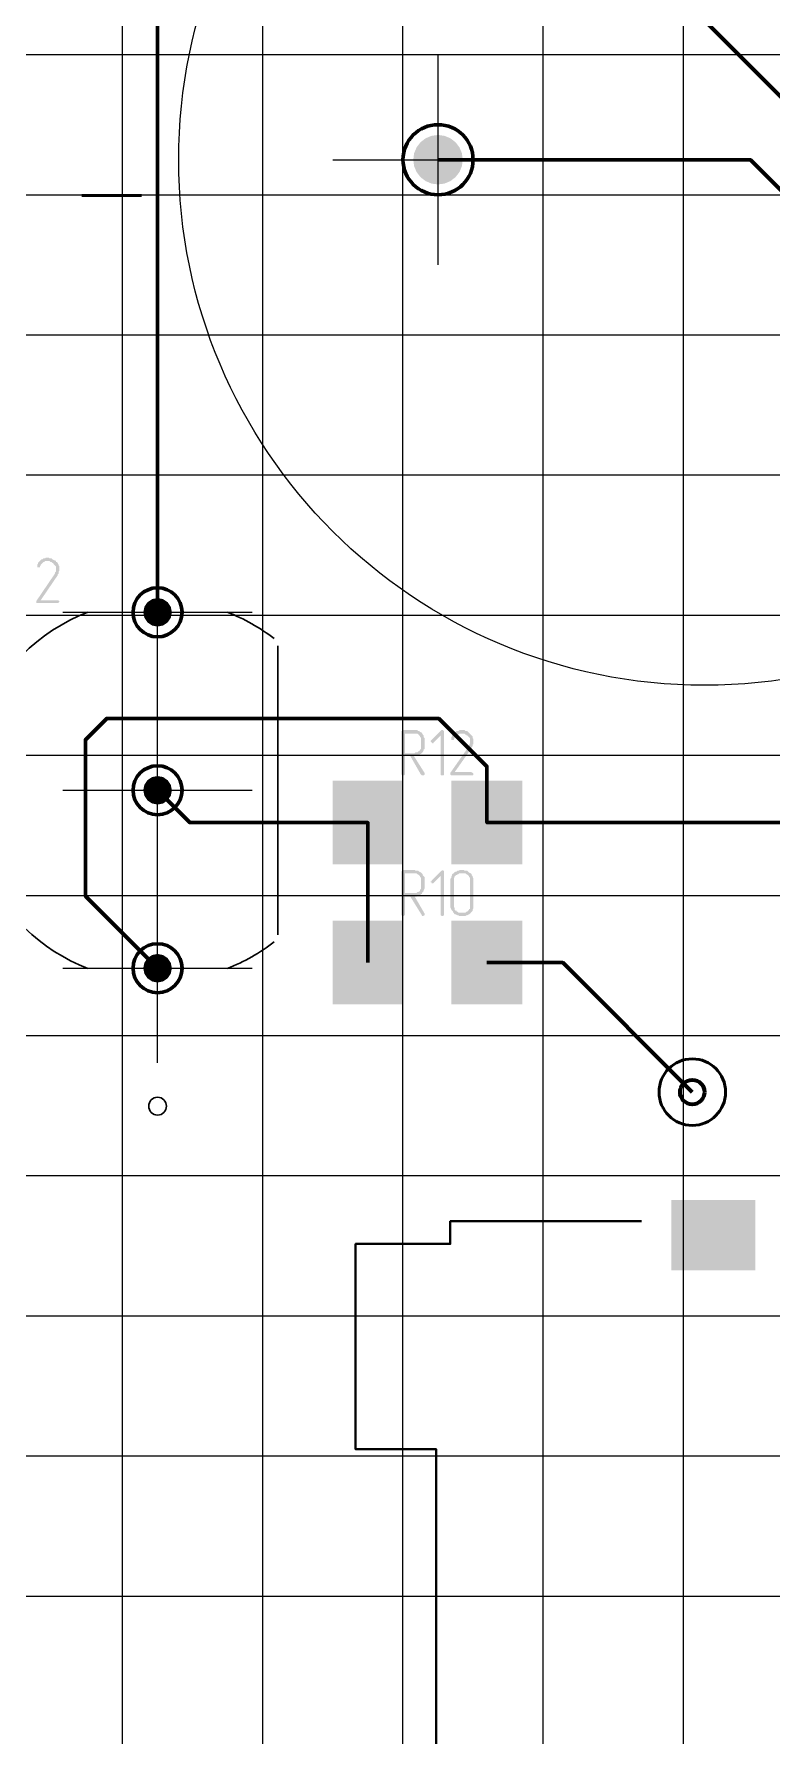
# Model space of a CAD drawing. Extents: x 260 to 1101, y 70 to 664.
# Drawn here: x 415.57 to 436.62, y 429.98 to 478.57 of the extents above; entities that cross this region are included whole.
import ezdxf

# ---------------------------------------------------------------- set-up
doc = ezdxf.new("R2010")
doc.units = 0
doc.header["$MEASUREMENT"] = 0
doc.layers.add('PDF _Геометрия', color=7, linetype='CONTINUOUS')
doc.layers.add('PDF _Сплошная заливка', color=7, linetype='CONTINUOUS')

msp = doc.modelspace()

# ---------------------------------------------------------------- hatches: boundary and pattern name
at = {"layer": 'PDF _Сплошная заливка', "true_color": 0xffffff, "transparency": 33554559}
for points in [[(426.386, 474.979), (426.41, 475.162), (426.481, 475.332), (426.593, 475.478), (426.739, 475.591), (426.91, 475.661), (427.093, 475.685), (427.093, 474.979)], [(427.093, 475.685), (427.275, 475.661), (427.445, 475.591), (427.592, 475.478), (427.704, 475.332), (427.774, 475.162), (427.798, 474.979), (427.093, 474.979)], [(427.798, 474.979), (427.774, 474.796), (427.704, 474.626), (427.592, 474.48), (427.445, 474.368), (427.275, 474.297), (427.093, 474.273), (427.093, 474.979)], [(418.683, 462.059), (418.714, 462.215), (418.802, 462.347), (418.935, 462.436), (419.091, 462.467), (419.091, 462.059)], [(419.091, 461.651), (418.935, 461.682), (418.802, 461.771), (418.714, 461.903), (418.683, 462.059), (419.091, 462.059)], [(419.499, 462.059), (419.468, 461.903), (419.379, 461.771), (419.247, 461.682), (419.091, 461.651), (419.091, 462.059)], [(418.683, 456.979), (418.714, 457.135), (418.802, 457.267), (418.935, 457.356), (419.091, 457.387), (419.091, 456.979)], [(419.091, 456.571), (418.935, 456.602), (418.802, 456.691), (418.714, 456.823), (418.683, 456.979), (419.091, 456.979)], [(419.499, 456.979), (419.468, 456.823), (419.379, 456.691), (419.247, 456.602), (419.091, 456.571), (419.091, 456.979)], [(418.683, 451.899), (418.714, 452.055), (418.802, 452.187), (418.935, 452.276), (419.091, 452.307), (419.091, 451.899)], [(419.091, 451.491), (418.935, 451.522), (418.802, 451.611), (418.714, 451.743), (418.683, 451.899), (419.091, 451.899)], [(419.499, 451.899), (419.468, 451.743), (419.379, 451.611), (419.247, 451.522), (419.091, 451.491), (419.091, 451.899)]]:
    msp.add_hatch(color=7, dxfattribs=at).paths.add_polyline_path(points)
at = {"layer": 'PDF _Сплошная заливка', "transparency": 33554559}
for points in [[(427.093, 474.979), (427.093, 474.273), (426.91, 474.297), (426.739, 474.368), (426.593, 474.48), (426.481, 474.626), (426.41, 474.796), (426.386, 474.979)], [(415.961, 463.623), (415.986, 463.623), (415.986, 463.623), (416.011, 463.598), (416.062, 463.598), (416.088, 463.573), (416.139, 463.547), (416.164, 463.547), (416.189, 463.522), (416.189, 463.522), (416.189, 463.522), (416.189, 463.522), (416.189, 463.497), (416.215, 463.497), (416.24, 463.471), (416.266, 463.42), (416.266, 463.395), (416.291, 463.37), (416.291, 463.344), (416.291, 463.319), (416.291, 463.293), (416.291, 463.293), (416.291, 463.293), (416.291, 463.293), (416.291, 463.268), (416.291, 463.268), (416.291, 463.242), (416.266, 463.217), (416.266, 463.217), (416.266, 463.192), (416.266, 463.192), (416.266, 463.166), (416.266, 463.166), (416.24, 463.141), (416.24, 463.141), (416.24, 463.115), (415.757, 462.404), (416.24, 462.404), (416.24, 462.404), (416.266, 462.404), (416.266, 462.404), (416.266, 462.404), (416.266, 462.379), (416.291, 462.379), (416.291, 462.353), (416.291, 462.353), (416.291, 462.353), (416.266, 462.353), (416.266, 462.328), (416.266, 462.328), (416.266, 462.328), (416.24, 462.328), (416.24, 462.328), (415.681, 462.328), (415.681, 462.328), (415.656, 462.328), (415.656, 462.328), (415.656, 462.328), (415.63, 462.328), (415.63, 462.353), (415.63, 462.353), (415.63, 462.379), (415.63, 462.379), (415.63, 462.379), (415.63, 462.379), (416.164, 463.166), (416.164, 463.192), (416.189, 463.217), (416.189, 463.242), (416.189, 463.242), (416.189, 463.242), (416.189, 463.242), (416.189, 463.268), (416.189, 463.293), (416.189, 463.293), (416.189, 463.293), (416.189, 463.319), (416.189, 463.319), (416.189, 463.344), (416.189, 463.37), (416.164, 463.395), (416.139, 463.42), (416.113, 463.446), (416.113, 463.471), (416.113, 463.471), (416.113, 463.471), (416.088, 463.471), (416.088, 463.471), (416.062, 463.497), (416.037, 463.497), (416.037, 463.497), (416.037, 463.497), (416.011, 463.522), (416.011, 463.522), (415.986, 463.522), (415.986, 463.522), (415.961, 463.522), (415.935, 463.522), (415.935, 463.522), (415.91, 463.522), (415.884, 463.522), (415.859, 463.497), (415.859, 463.497), (415.834, 463.497), (415.834, 463.497), (415.808, 463.471), (415.808, 463.471), (415.808, 463.471), (415.783, 463.446), (415.757, 463.42), (415.757, 463.395), (415.732, 463.37), (415.732, 463.37), (415.732, 463.37), (415.732, 463.344), (415.732, 463.344), (415.732, 463.344), (415.707, 463.344), (415.707, 463.344), (415.707, 463.344), (415.707, 463.344), (415.681, 463.344), (415.681, 463.344), (415.656, 463.344), (415.656, 463.344), (415.656, 463.344), (415.656, 463.37), (415.656, 463.37), (415.656, 463.395), (415.656, 463.395), (415.656, 463.395), (415.656, 463.395), (415.656, 463.42), (415.681, 463.446), (415.681, 463.471), (415.707, 463.497), (415.732, 463.522), (415.757, 463.547), (415.783, 463.573), (415.783, 463.573), (415.783, 463.573), (415.808, 463.573), (415.834, 463.598), (415.859, 463.598), (415.884, 463.598), (415.91, 463.623), (415.935, 463.623)], [(419.091, 462.059), (419.091, 462.467), (419.247, 462.436), (419.379, 462.347), (419.468, 462.215), (419.499, 462.059)], [(427.215, 458.696), (427.24, 458.696), (427.24, 458.696), (427.24, 458.671), (427.266, 458.671), (427.266, 458.671), (427.266, 458.645), (427.266, 457.451), (427.266, 457.426), (427.266, 457.426), (427.266, 457.426), (427.24, 457.401), (427.24, 457.401), (427.24, 457.401), (427.24, 457.401), (427.215, 457.401), (427.215, 457.401), (427.215, 457.401), (427.19, 457.401), (427.19, 457.401), (427.19, 457.401), (427.164, 457.426), (427.164, 457.426), (427.164, 457.451), (427.164, 458.543), (426.961, 458.34), (426.961, 458.34), (426.961, 458.34), (426.961, 458.315), (426.936, 458.315), (426.936, 458.315), (426.936, 458.315), (426.91, 458.34), (426.91, 458.34), (426.91, 458.34), (426.91, 458.34), (426.885, 458.366), (426.885, 458.366), (426.885, 458.366), (426.885, 458.391), (426.885, 458.391), (426.91, 458.417), (427.19, 458.696), (427.19, 458.696), (427.19, 458.696), (427.19, 458.696), (427.215, 458.696)], [(427.774, 458.696), (427.799, 458.696), (427.799, 458.696), (427.85, 458.696), (427.876, 458.671), (427.926, 458.671), (427.952, 458.645), (427.977, 458.62), (428.003, 458.594), (428.003, 458.594), (428.003, 458.594), (428.003, 458.594), (428.003, 458.594), (428.028, 458.569), (428.053, 458.543), (428.079, 458.518), (428.079, 458.467), (428.104, 458.442), (428.104, 458.417), (428.104, 458.391), (428.104, 458.366), (428.104, 458.366), (428.104, 458.366), (428.104, 458.366), (428.104, 458.34), (428.104, 458.34), (428.104, 458.315), (428.104, 458.29), (428.104, 458.29), (428.079, 458.29), (428.079, 458.264), (428.079, 458.264), (428.079, 458.239), (428.079, 458.239), (428.053, 458.213), (428.053, 458.188), (427.571, 457.502), (428.053, 457.502), (428.053, 457.477), (428.079, 457.477), (428.079, 457.477), (428.079, 457.477), (428.079, 457.477), (428.104, 457.451), (428.104, 457.451), (428.104, 457.451), (428.104, 457.426), (428.104, 457.426), (428.079, 457.401), (428.079, 457.401), (428.079, 457.401), (428.053, 457.401), (428.053, 457.401), (427.494, 457.401), (427.494, 457.401), (427.469, 457.401), (427.469, 457.401), (427.469, 457.401), (427.444, 457.426), (427.444, 457.426), (427.444, 457.451), (427.444, 457.451), (427.444, 457.451), (427.444, 457.451), (427.444, 457.477), (427.977, 458.239), (427.977, 458.264), (428.003, 458.315), (428.003, 458.315), (428.003, 458.315), (428.003, 458.315), (428.003, 458.34), (428.003, 458.34), (428.003, 458.366), (428.003, 458.391), (428.003, 458.391), (428.003, 458.391), (428.003, 458.417), (428.003, 458.442), (428.003, 458.467), (427.977, 458.493), (427.952, 458.518), (427.926, 458.543), (427.926, 458.543), (427.926, 458.543), (427.926, 458.543), (427.901, 458.543), (427.901, 458.569), (427.876, 458.569), (427.85, 458.594), (427.85, 458.594), (427.85, 458.594), (427.85, 458.594), (427.825, 458.594), (427.825, 458.594), (427.799, 458.594), (427.774, 458.594), (427.748, 458.594), (427.748, 458.594), (427.723, 458.594), (427.698, 458.594), (427.698, 458.594), (427.672, 458.569), (427.647, 458.569), (427.647, 458.569), (427.621, 458.569), (427.621, 458.543), (427.621, 458.543), (427.596, 458.518), (427.571, 458.493), (427.571, 458.467), (427.545, 458.442), (427.545, 458.442), (427.545, 458.442), (427.545, 458.442), (427.545, 458.417), (427.545, 458.417), (427.52, 458.417), (427.52, 458.417), (427.52, 458.417), (427.52, 458.417), (427.494, 458.417), (427.494, 458.417), (427.469, 458.417), (427.469, 458.417), (427.469, 458.442), (427.469, 458.442), (427.469, 458.467), (427.469, 458.467), (427.469, 458.467), (427.469, 458.493), (427.469, 458.493), (427.469, 458.493), (427.494, 458.518), (427.494, 458.543), (427.52, 458.569), (427.545, 458.594), (427.571, 458.62), (427.596, 458.645), (427.596, 458.645), (427.596, 458.645), (427.621, 458.671), (427.647, 458.671), (427.672, 458.671), (427.698, 458.696), (427.723, 458.696), (427.748, 458.696)], [(419.091, 456.979), (419.091, 457.387), (419.247, 457.356), (419.379, 457.267), (419.468, 457.135), (419.499, 456.979)], [(427.24, 454.683), (427.24, 454.683), (427.24, 454.683), (427.24, 454.683), (427.266, 454.683), (427.266, 454.657), (427.266, 454.657), (427.266, 453.438), (427.266, 453.438), (427.266, 453.438), (427.266, 453.413), (427.24, 453.413), (427.24, 453.413), (427.24, 453.413), (427.24, 453.387), (427.215, 453.387), (427.215, 453.387), (427.215, 453.387), (427.19, 453.387), (427.19, 453.413), (427.19, 453.413), (427.19, 453.413), (427.164, 453.413), (427.164, 453.438), (427.164, 454.53), (426.961, 454.327), (426.961, 454.327), (426.961, 454.327), (426.961, 454.327), (426.936, 454.327), (426.936, 454.327), (426.936, 454.327), (426.91, 454.327), (426.91, 454.327), (426.91, 454.352), (426.91, 454.352), (426.885, 454.352), (426.885, 454.378), (426.885, 454.378), (426.885, 454.378), (426.91, 454.378), (426.91, 454.403), (427.19, 454.683), (427.19, 454.683), (427.19, 454.683), (427.215, 454.683), (427.215, 454.708), (427.215, 454.708)], [(419.091, 451.899), (419.091, 452.307), (419.247, 452.276), (419.379, 452.187), (419.468, 452.055), (419.499, 451.899)]]:
    msp.add_hatch(color=256, dxfattribs=at).paths.add_polyline_path(points)
h = msp.add_hatch(color=256, dxfattribs=at)
h.paths.add_polyline_path([(426.427, 458.594), (426.148, 458.594), (426.148, 458.035), (426.427, 458.035), (426.453, 458.061), (426.478, 458.061), (426.478, 458.061), (426.504, 458.061), (426.529, 458.086), (426.554, 458.112), (426.554, 458.112), (426.554, 458.112), (426.58, 458.112), (426.58, 458.137), (426.605, 458.162), (426.605, 458.188), (426.605, 458.213), (426.605, 458.239), (426.605, 458.417), (426.605, 458.417), (426.605, 458.442), (426.605, 458.442), (426.605, 458.467), (426.605, 458.493), (426.58, 458.493), (426.58, 458.518), (426.554, 458.543), (426.554, 458.543), (426.554, 458.569), (426.529, 458.569), (426.529, 458.569), (426.504, 458.594), (426.478, 458.594), (426.453, 458.594)], flags=0)
h.paths.add_polyline_path([(426.453, 458.696), (426.453, 458.696), (426.504, 458.696), (426.529, 458.671), (426.554, 458.671), (426.58, 458.645), (426.631, 458.62), (426.631, 458.62), (426.631, 458.62), (426.631, 458.594), (426.656, 458.594), (426.656, 458.569), (426.681, 458.543), (426.681, 458.493), (426.707, 458.467), (426.707, 458.442), (426.707, 458.417), (426.707, 458.239), (426.707, 458.239), (426.707, 458.213), (426.707, 458.213), (426.707, 458.213), (426.707, 458.188), (426.707, 458.162), (426.681, 458.137), (426.681, 458.112), (426.656, 458.061), (426.631, 458.061), (426.631, 458.035), (426.605, 458.035), (426.605, 458.01), (426.58, 458.01), (426.554, 457.985), (426.529, 457.985), (426.504, 457.959), (426.453, 457.959), (426.427, 457.959), (426.402, 457.959), (426.707, 457.477), (426.707, 457.451), (426.707, 457.451), (426.707, 457.451), (426.707, 457.451), (426.707, 457.451), (426.707, 457.426), (426.707, 457.426), (426.681, 457.401), (426.681, 457.401), (426.681, 457.401), (426.656, 457.401), (426.656, 457.401), (426.656, 457.401), (426.631, 457.401), (426.631, 457.401), (426.631, 457.401), (426.631, 457.401), (426.605, 457.426), (426.3, 457.959), (426.148, 457.959), (426.148, 457.451), (426.148, 457.426), (426.148, 457.426), (426.148, 457.426), (426.123, 457.401), (426.123, 457.401), (426.123, 457.401), (426.123, 457.401), (426.097, 457.401), (426.097, 457.401), (426.097, 457.401), (426.072, 457.401), (426.072, 457.401), (426.072, 457.401), (426.072, 457.426), (426.046, 457.426), (426.046, 457.451), (426.046, 458.645), (426.046, 458.645), (426.046, 458.671), (426.046, 458.671), (426.046, 458.671), (426.072, 458.671), (426.072, 458.696), (426.072, 458.696), (426.097, 458.696), (426.427, 458.696)], flags=0)
h = msp.add_hatch(color=256, dxfattribs=at)
h.paths.add_polyline_path([(426.427, 454.607), (426.148, 454.607), (426.148, 454.048), (426.453, 454.048), (426.453, 454.048), (426.478, 454.048), (426.504, 454.073), (426.504, 454.073), (426.529, 454.073), (426.554, 454.099), (426.554, 454.099), (426.58, 454.099), (426.58, 454.124), (426.58, 454.149), (426.605, 454.149), (426.605, 454.175), (426.605, 454.2), (426.605, 454.225), (426.605, 454.429), (426.605, 454.429), (426.605, 454.429), (426.605, 454.454), (426.605, 454.454), (426.605, 454.48), (426.58, 454.505), (426.58, 454.53), (426.554, 454.556), (426.554, 454.556), (426.554, 454.556), (426.529, 454.556), (426.529, 454.581), (426.504, 454.581), (426.478, 454.607), (426.453, 454.607)], flags=0)
h.paths.add_polyline_path([(426.453, 454.683), (426.478, 454.683), (426.504, 454.683), (426.529, 454.683), (426.554, 454.657), (426.605, 454.632), (426.631, 454.607), (426.631, 454.607), (426.631, 454.607), (426.631, 454.607), (426.656, 454.581), (426.656, 454.556), (426.681, 454.53), (426.707, 454.505), (426.707, 454.454), (426.707, 454.429), (426.707, 454.429), (426.707, 454.225), (426.707, 454.225), (426.707, 454.225), (426.707, 454.225), (426.707, 454.2), (426.707, 454.2), (426.707, 454.175), (426.681, 454.124), (426.681, 454.099), (426.656, 454.073), (426.631, 454.048), (426.631, 454.022), (426.631, 454.022), (426.605, 454.022), (426.605, 453.997), (426.58, 453.997), (426.529, 453.971), (426.504, 453.971), (426.478, 453.946), (426.427, 453.946), (426.427, 453.946), (426.707, 453.463), (426.707, 453.463), (426.707, 453.463), (426.707, 453.438), (426.707, 453.438), (426.707, 453.438), (426.707, 453.438), (426.707, 453.413), (426.681, 453.413), (426.681, 453.413), (426.681, 453.413), (426.681, 453.387), (426.656, 453.387), (426.656, 453.387), (426.631, 453.387), (426.631, 453.413), (426.631, 453.413), (426.631, 453.413), (426.631, 453.413), (426.3, 453.946), (426.148, 453.946), (426.148, 453.438), (426.148, 453.438), (426.148, 453.438), (426.148, 453.413), (426.148, 453.413), (426.123, 453.413), (426.123, 453.413), (426.123, 453.387), (426.097, 453.387), (426.097, 453.387), (426.097, 453.387), (426.097, 453.387), (426.072, 453.413), (426.072, 453.413), (426.072, 453.413), (426.046, 453.413), (426.046, 453.438), (426.046, 454.657), (426.046, 454.657), (426.046, 454.657), (426.046, 454.657), (426.072, 454.683), (426.072, 454.683), (426.072, 454.683), (426.097, 454.683), (426.097, 454.708), (426.427, 454.708)], flags=0)
h = msp.add_hatch(color=256, dxfattribs=at)
h.paths.add_polyline_path([(427.825, 454.607), (427.723, 454.607), (427.698, 454.607), (427.698, 454.607), (427.672, 454.581), (427.647, 454.581), (427.621, 454.556), (427.596, 454.556), (427.596, 454.556), (427.596, 454.53), (427.571, 454.53), (427.571, 454.505), (427.571, 454.505), (427.545, 454.48), (427.545, 454.454), (427.545, 454.429), (427.545, 453.667), (427.545, 453.667), (427.545, 453.667), (427.545, 453.641), (427.545, 453.641), (427.571, 453.616), (427.571, 453.591), (427.571, 453.565), (427.596, 453.54), (427.596, 453.54), (427.621, 453.54), (427.621, 453.514), (427.647, 453.514), (427.647, 453.514), (427.672, 453.489), (427.698, 453.489), (427.723, 453.489), (427.825, 453.489), (427.85, 453.489), (427.876, 453.489), (427.901, 453.514), (427.901, 453.514), (427.926, 453.514), (427.952, 453.54), (427.952, 453.54), (427.952, 453.54), (427.977, 453.565), (427.977, 453.591), (428.003, 453.591), (428.003, 453.616), (428.003, 453.641), (428.003, 453.667), (428.003, 454.429), (428.003, 454.429), (428.003, 454.429), (428.003, 454.454), (428.003, 454.454), (428.003, 454.48), (427.977, 454.505), (427.977, 454.53), (427.952, 454.556), (427.952, 454.556), (427.952, 454.556), (427.926, 454.556), (427.926, 454.581), (427.901, 454.581), (427.876, 454.607), (427.85, 454.607)], flags=0)
h.paths.add_polyline_path([(427.85, 454.683), (427.876, 454.683), (427.901, 454.683), (427.926, 454.683), (427.952, 454.657), (427.977, 454.632), (428.028, 454.607), (428.028, 454.607), (428.028, 454.607), (428.028, 454.607), (428.053, 454.581), (428.053, 454.556), (428.079, 454.53), (428.079, 454.505), (428.104, 454.454), (428.104, 454.429), (428.104, 454.429), (428.104, 453.667), (428.104, 453.667), (428.104, 453.667), (428.104, 453.667), (428.104, 453.641), (428.104, 453.641), (428.104, 453.616), (428.079, 453.565), (428.079, 453.54), (428.053, 453.514), (428.028, 453.489), (428.028, 453.463), (428.003, 453.463), (428.003, 453.463), (427.977, 453.438), (427.926, 453.413), (427.901, 453.413), (427.876, 453.387), (427.825, 453.387), (427.723, 453.387), (427.723, 453.387), (427.698, 453.387), (427.672, 453.413), (427.647, 453.413), (427.596, 453.438), (427.571, 453.438), (427.545, 453.463), (427.545, 453.489), (427.545, 453.489), (427.52, 453.489), (427.52, 453.514), (427.494, 453.54), (427.469, 453.565), (427.469, 453.591), (427.444, 453.641), (427.444, 453.641), (427.444, 453.667), (427.444, 454.429), (427.444, 454.429), (427.444, 454.429), (427.444, 454.429), (427.444, 454.429), (427.444, 454.454), (427.469, 454.48), (427.469, 454.505), (427.494, 454.556), (427.494, 454.581), (427.52, 454.607), (427.545, 454.607), (427.545, 454.607), (427.545, 454.632), (427.571, 454.632), (427.596, 454.657), (427.621, 454.657), (427.647, 454.683), (427.698, 454.683), (427.698, 454.708), (427.825, 454.708)], flags=0)

# ---------------------------------------------------------------- linework, layer by layer
at = {"layer": 'PDF _Геометрия', "lineweight": 20}
for points in [[(418.091, 399.499), (418.091, 401.979), (418.091, 561.979)], [(422.091, 400.739), (422.091, 401.979), (422.091, 561.979)], [(426.092, 399.499), (426.092, 401.979), (426.092, 561.979)], [(430.093, 400.739), (430.093, 401.979), (430.093, 561.979)], [(434.094, 399.499), (434.094, 401.979), (434.094, 561.979)], [(368.842, 477.979), (370.082, 477.979), (610.126, 477.979)], [(427.093, 471.979), (427.093, 477.979)], [(427.093, 472.279), (427.093, 477.679)], [(424.092, 474.979), (430.093, 474.979)], [(424.392, 474.979), (429.793, 474.979)], [(367.601, 473.979), (370.082, 473.979), (610.126, 473.979)], [(368.842, 469.979), (370.082, 469.979), (610.126, 469.979)], [(367.601, 465.979), (370.082, 465.979), (610.126, 465.979)], [(419.091, 459.359), (419.091, 464.759)], [(419.091, 459.659), (419.091, 464.459)], [(416.391, 462.059), (421.791, 462.059)], [(416.691, 462.059), (421.491, 462.059)], [(368.842, 461.979), (370.082, 461.979), (610.126, 461.979)], [(419.091, 454.279), (419.091, 459.679)], [(419.091, 454.579), (419.091, 459.379)], [(367.601, 457.979), (370.082, 457.979), (610.126, 457.979)], [(416.391, 456.979), (421.791, 456.979)], [(416.691, 456.979), (421.491, 456.979)], [(419.091, 449.199), (419.091, 454.599)], [(419.091, 449.499), (419.091, 454.299)], [(368.842, 453.979), (370.082, 453.979), (610.126, 453.979)], [(416.391, 451.899), (421.791, 451.899)], [(416.691, 451.899), (421.491, 451.899)], [(367.601, 449.979), (370.082, 449.979), (610.126, 449.979)], [(368.842, 445.979), (370.082, 445.979), (610.126, 445.979)], [(367.601, 441.979), (370.082, 441.979), (610.126, 441.979)], [(368.842, 437.979), (370.082, 437.979), (610.126, 437.979)], [(367.601, 433.979), (370.082, 433.979), (610.126, 433.979)]]:
    msp.add_lwpolyline(points, dxfattribs=at)
at = {"layer": 'PDF _Геометрия', "lineweight": 60}
for points in [[(419.091, 496.979), (434.105, 481.968), (434.105, 479.554), (446.553, 467.108), (447.061, 467.108)], [(419.091, 462.059), (419.091, 491.899)], [(459.604, 458.979), (459.604, 454.979), (455.098, 454.979), (455.098, 455.221), (451.603, 458.715), (451.603, 458.979), (451.603, 459.386), (436.007, 474.979), (427.092, 474.979)], [(419.091, 451.899), (417.033, 453.957), (417.033, 458.421), (417.643, 459.031), (427.113, 459.031), (428.485, 457.659), (428.485, 456.059), (439.491, 456.059), (440.571, 454.979), (451.603, 454.979), (451.603, 452.782), (451.603, 424.979), (453.463, 423.119), (456.598, 423.119)], [(419.091, 456.979), (420.011, 456.059), (425.092, 456.059), (425.092, 452.059)], [(434.347, 448.363), (430.65, 452.059), (428.485, 452.059)]]:
    msp.add_lwpolyline(points, dxfattribs=at)
at = {"layer": 'PDF _Геометрия', "lineweight": 50}
msp.add_lwpolyline([(418.63, 473.959), (416.93, 473.959)], dxfattribs=at)
at = {"layer": 'PDF _Геометрия', "lineweight": 30}
msp.add_lwpolyline([(417.104, 462.066, 0.20956), (414.003, 458.965, 0.414279), (417.104, 451.892)], format="xyb", dxfattribs=at)
msp.add_lwpolyline([(422.52, 452.852), (422.52, 461.106)], dxfattribs=at)
at = {"layer": 'PDF _Геометрия', "lineweight": 40}
msp.add_lwpolyline([(432.893, 415.279), (427.442, 415.279), (427.442, 415.929), (424.742, 415.929), (424.742, 421.789), (427.042, 421.789), (427.042, 438.169), (424.742, 438.169), (424.742, 444.029), (427.442, 444.029), (427.442, 444.679), (432.893, 444.679)], dxfattribs=at)
at = {"layer": 'PDF _Геометрия', "lineweight": 25}
msp.add_circle((434.695, 474.978), 15.001, dxfattribs=at)
at = {"layer": 'PDF _Геометрия', "lineweight": 60}
for centre, radius in [((427.093, 474.979), 1), ((427.093, 474.979), 1), ((419.091, 462.059), 0.7), ((419.091, 462.059), 0.7), ((419.091, 456.979), 0.7), ((419.091, 456.979), 0.7), ((419.091, 451.899), 0.7), ((419.091, 451.899), 0.7)]:
    msp.add_circle(centre, radius, dxfattribs=at)
at = {"layer": 'PDF _Геометрия', "lineweight": 50}
msp.add_circle((434.347, 448.363), 0.95, dxfattribs=at)
at = {"layer": 'PDF _Геометрия', "color": 7, "lineweight": 70, "true_color": 0xffffff}
msp.add_circle((434.347, 448.363), 0.35, dxfattribs=at)
at = {"layer": 'PDF _Геометрия', "lineweight": 30}
msp.add_circle((419.091, 447.962), 0.254, dxfattribs=at)
for centre, radius, start, end in [((419.093, 456.981), 5.458, 52.4286, 68.6828), ((419.092, 456.98), 5.461, 291.3222, 307.5664)]:
    msp.add_arc(centre, radius, start, end, dxfattribs=at)
at = {"layer": 'PDF _Сплошная заливка', "lineweight": 30, "transparency": 33554559}
for points in [[(424.082, 454.865), (424.082, 457.253), (426.102, 454.865), (426.102, 457.253)], [(424.082, 454.865), (424.082, 457.253), (426.102, 454.865), (426.102, 457.253)], [(427.475, 454.865), (427.475, 457.253), (429.496, 454.865), (429.496, 457.253)], [(427.475, 454.865), (427.475, 457.253), (429.496, 454.865), (429.496, 457.253)], [(426.102, 453.253), (426.102, 450.865), (424.082, 453.253), (424.082, 450.865)], [(426.102, 453.253), (426.102, 450.865), (424.082, 453.253), (424.082, 450.865)], [(429.496, 453.253), (429.496, 450.865), (427.475, 453.253), (427.475, 450.865)], [(429.496, 453.253), (429.496, 450.865), (427.475, 453.253), (427.475, 450.865)], [(436.144, 443.279), (433.744, 443.279), (436.144, 445.279), (433.744, 445.279)], [(436.144, 443.279), (433.744, 443.279), (436.144, 445.279), (433.744, 445.279)]]:
    msp.add_solid(points, dxfattribs=at)

doc.saveas('drawing.dxf')
